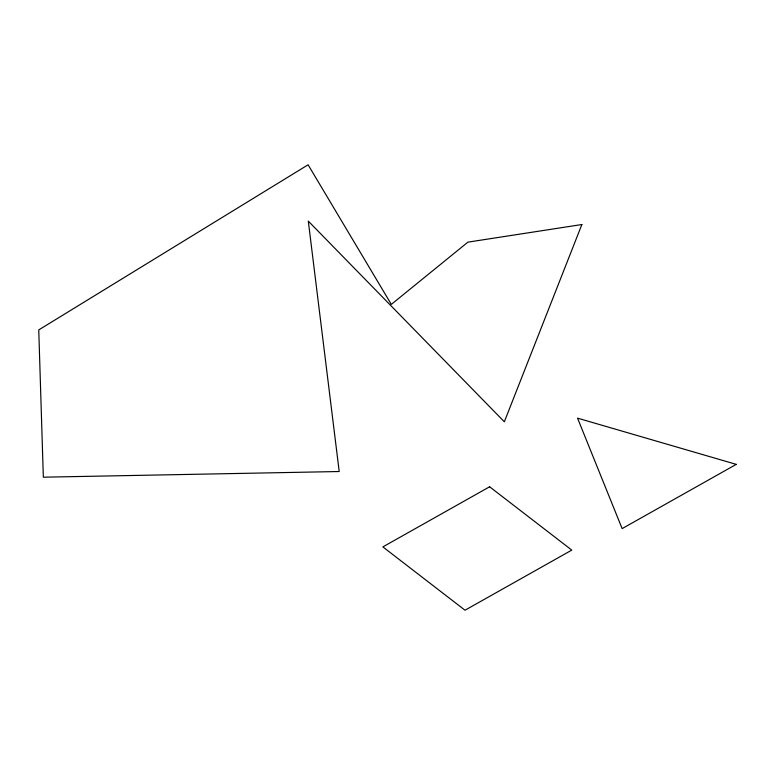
<?xml version="1.0" encoding="UTF-8"?>
<svg xmlns="http://www.w3.org/2000/svg" width="775" height="775" viewBox="0 0 775 775"><rect width="100%" height="100%" fill="white"/><g stroke="black" fill="none" stroke-linecap="round" stroke-linejoin="round"><path stroke-width="1.16" d="M581.87 224.527L504.331 421.794L308.295 221.098L339.208 471.52L43.342 477.197L38.75 329.918L308.101 164.784L391.317 304.381L467.906 242.149L581.87 224.527M489.616 486.778L382.869 546.898L465.019 610.216L571.776 550.105L489.616 486.778M736.25 464.361L622.131 528.618L577.54 418.142L736.25 464.361"/></g></svg>
